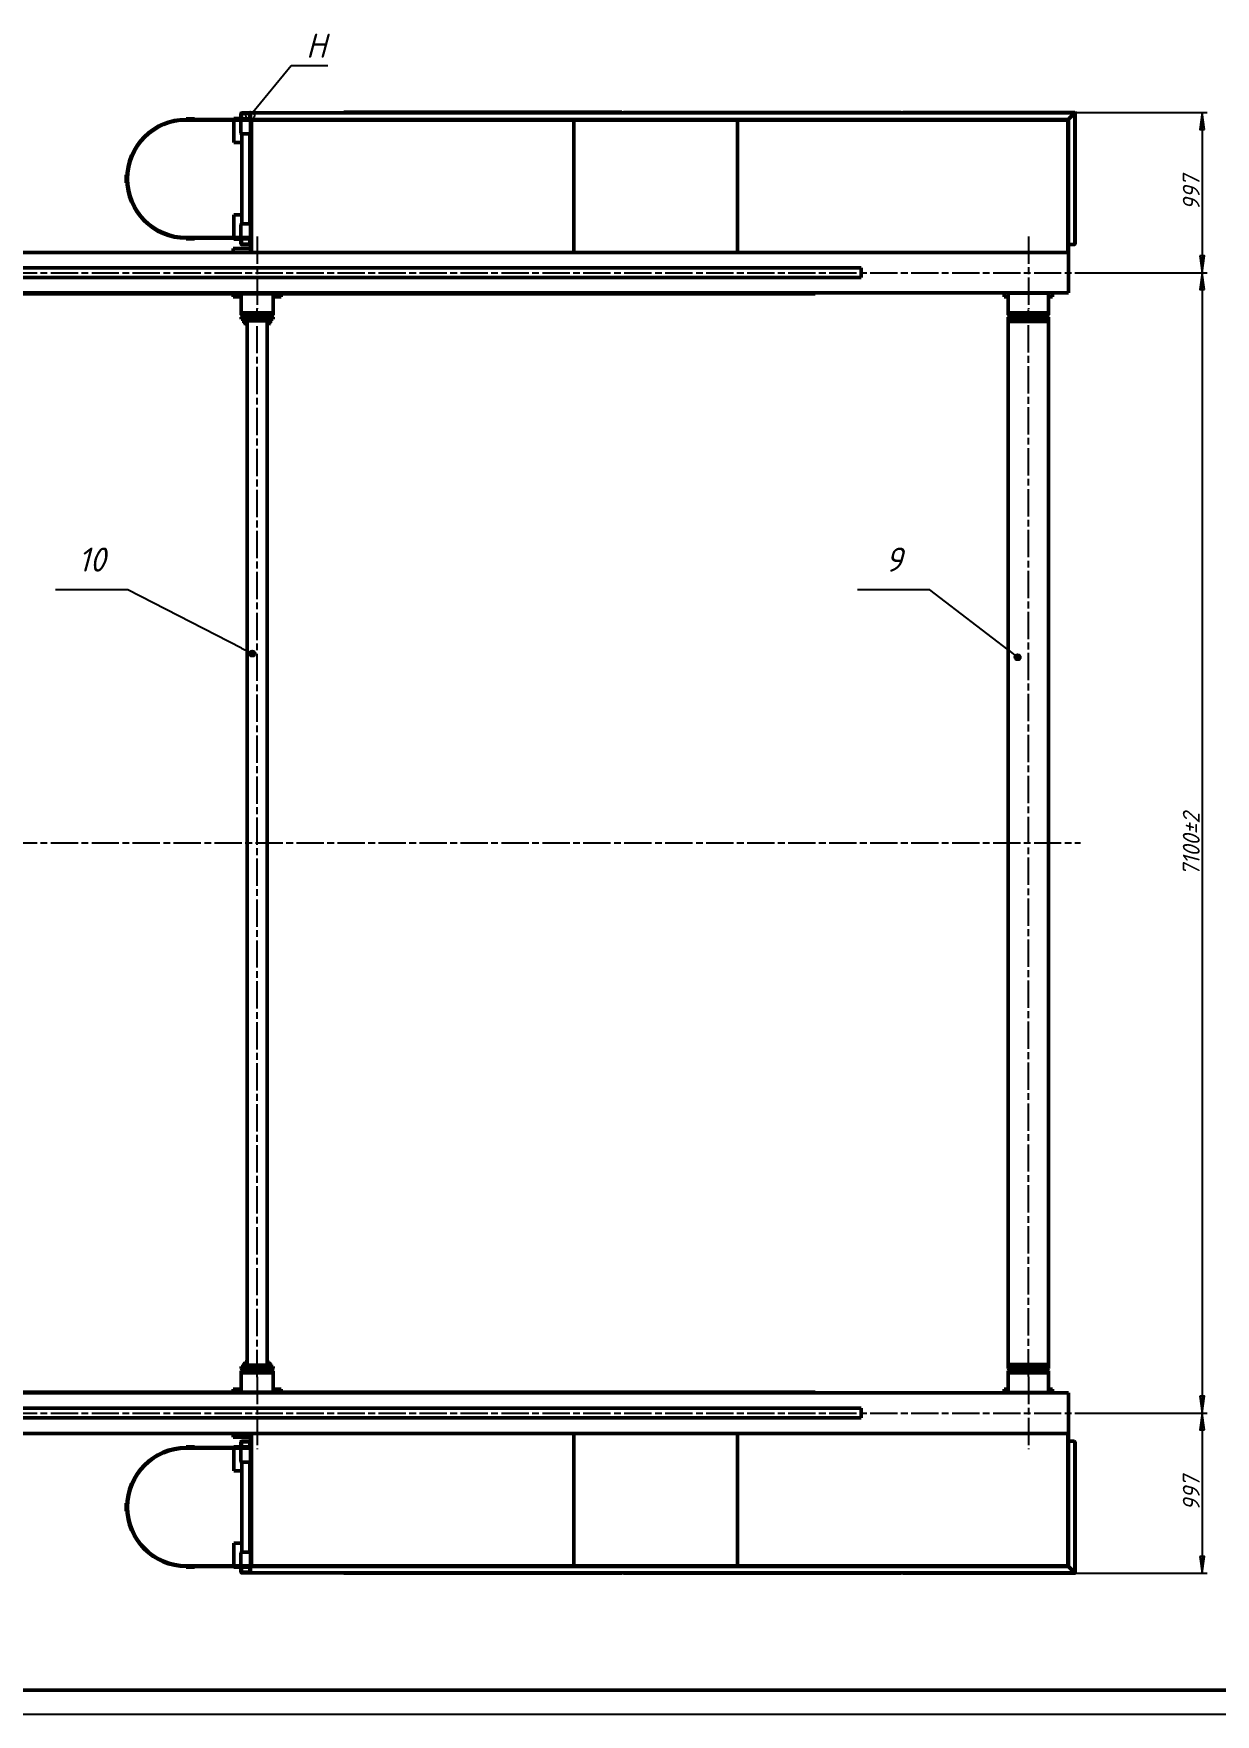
# Model space of a CAD drawing. Header units: millimetres. Extents: x 0 to 25230, y 0 to 17820.
# Drawn here: x 6308 to 13663, y 0 to 10465 of the extents above; entities that cross this region are included whole.
import ezdxf

# ---------------------------------------------------------------- set-up
doc = ezdxf.new("R2010")
doc.units = ezdxf.units.MM
doc.header["$LTSCALE"] = 30
doc.linetypes.add('CHAIN', pattern=[0.7087, 0.4724, -0.0591, 0.1181, -0.0591])
for name, color, linetype, lineweight in [('Видимый контур (ГОСТ)', 7, 'Continuous', 50), ('Граница выносного элемента (ГОСТ)', 7, 'Continuous', 25), ('Кромка (ГОСТ)', 7, 'Continuous', 50), ('Обозначение (ГОСТ)', 7, 'Continuous', 25), ('Осевая линия (ГОСТ)', 7, 'Continuous', 25), ('Размер (ГОСТ)', 7, 'Continuous', 25)]:
    doc.layers.add(name, color=color, linetype=linetype, lineweight=lineweight)
doc.styles.add('Обычный текст (ГОСТ)', font='GOST Common Italic.ttf')
doc.styles.add('Увеличенный текст (ГОСТ)', font='GOST Common Italic.ttf')
doc.dimstyles.new('Обычный (ГОСТ)', dxfattribs={"dimscale": 30, "dimtxt": 3.5, "dimasz": 3.5, "dimexe": 1, "dimexo": 0, "dimgap": 0.5, "dimtad": 1, "dimrnd": 1e-08, "dimtxsty": 'Обычный текст (ГОСТ)', "dimblk": 'Filled-1', "dimcen": 0.09, "dimdle": 15, "dimclrd": 256, "dimclre": 256, "dimclrt": 256, "dimazin": 2, "dimtfac": 0.714286, "dimtdec": 3, "dimtmove": 0, "dimatfit": 3, "dimfxl": 1, "dimtolj": 1, "dimlwd": 25, "dimlwe": 25, "dimarcsym": 0})

# ---------------------------------------------------------------- blocks, each defined once
blk = doc.blocks.new('Рамки ГОСТ_ граница 594x841')
at = {"layer": 'Кромка (ГОСТ)'}
blk.add_line((20, 5), (836, 5), dxfattribs=at)
at = {"layer": 'Кромка (ГОСТ)', "lineweight": 25}
blk.add_line((841, 0), (0, 0), dxfattribs=at)
blk = doc.blocks.new('Filled-1')
at = {"color": 0}
for p, q in [((0, 0), (-1, 0.143)), ((-1, 0.143), (-1, -0.143)), ((-1, 0), (0, 0)), ((-1, -0.143), (0, 0))]:
    blk.add_line(p, q, dxfattribs=at)
at = {"color": 0, "flags": 128}
blk.add_lwpolyline([(-1, -0.143), (0, 0), (-1, 0.143), (-1, -0.143)], dxfattribs=at)
at = {"color": 0}
blk.add_solid([(-1, -0.143), (0, 0), (-1, 0.143), (-1, -0.143)], dxfattribs=at)
blk = doc.blocks.new('*D120')
at = {"layer": 'Defpoints', "color": 0, "linetype": 'Continuous', "transparency": 16777216}
for p in [(12794, 8976), (12831, 1876), (13581, 1876)]:
    blk.add_point(p, dxfattribs=at)
at = {"layer": 'Размер (ГОСТ)', "linetype": 'Continuous', "lineweight": 25, "transparency": 16777216}
for p, q in [((12794, 8976), (13611, 8976)), ((13581, 8871), (13581, 1981)), ((12831, 1876), (13611, 1876))]:
    blk.add_line(p, q, dxfattribs=at)
at = {"layer": 'Размер (ГОСТ)', "linetype": 'Continuous', "lineweight": 25, "transparency": 16777216, "xscale": 105, "yscale": 105, "zscale": 105}
for p, rotation in [((13581, 8976), 90), ((13581, 1876), 270)]:
    blk.add_blockref('Filled-1', p, dxfattribs=dict(at, rotation=rotation))
at = {"layer": 'Размер (ГОСТ)', "linetype": 'Continuous', "lineweight": 25, "transparency": 16777216, "insert": (13460, 5220), "char_height": 105, "attachment_point": 1, "rotation": 90, "style": 'Обычный текст (ГОСТ)'}
blk.add_mtext('\\A1;\\fGOST Common|b0|i1;7100±2', dxfattribs=at)
blk = doc.blocks.new('Номера позиций14')
at = {"layer": 'Обозначение (ГОСТ)'}
h = blk.add_hatch(color=256, dxfattribs=at)
edge = h.paths.add_edge_path(flags=0)
edge.add_arc((414.39, 219.4), 0.625, 0, 360)
for p, q in [((396.21, 233.42), (381.21, 233.42)), ((412.41, 220.92), (396.21, 233.42)), ((412.41, 220.92), (413.89, 219.78))]:
    blk.add_line(p, q, dxfattribs=at)
blk.add_circle((414.39, 219.4), 0.625, dxfattribs=at)
at = {"layer": 'Обозначение (ГОСТ)', "insert": (388.71, 239.67), "char_height": 5, "attachment_point": 5, "style": 'Увеличенный текст (ГОСТ)'}
blk.add_mtext('9', dxfattribs=at)
blk = doc.blocks.new('Номера позиций15')
at = {"layer": 'Обозначение (ГОСТ)'}
h = blk.add_hatch(color=256, dxfattribs=at)
edge = h.paths.add_edge_path(flags=0)
edge.add_arc((255.63, 220.15), 0.625, 0, 360)
for p, q in [((229.81, 233.42), (214.81, 233.42)), ((253.41, 221.29), (229.81, 233.42)), ((253.41, 221.29), (255.08, 220.43))]:
    blk.add_line(p, q, dxfattribs=at)
blk.add_circle((255.63, 220.15), 0.625, dxfattribs=at)
at = {"layer": 'Обозначение (ГОСТ)', "insert": (222.31, 239.67), "char_height": 5, "attachment_point": 5, "style": 'Увеличенный текст (ГОСТ)'}
blk.add_mtext('10', dxfattribs=at)
blk = doc.blocks.new('2dDetail3')
at = {"layer": 'Граница выносного элемента (ГОСТ)'}
for p, q in [((255.74, 332.5), (263.69, 342.2)), ((263.69, 342.2), (271.29, 342.2))]:
    blk.add_line(p, q, dxfattribs=at)
blk.add_circle((255.19, 331.8), 0.887, dxfattribs=at)
at = {"layer": 'Граница выносного элемента (ГОСТ)', "insert": (266.76, 343.82), "char_height": 5, "attachment_point": 7, "style": 'Увеличенный текст (ГОСТ)'}
blk.add_mtext('Н', dxfattribs=at)
blk = doc.blocks.new('*D177')
at = {"layer": 'Defpoints', "color": 0, "linetype": 'Continuous', "transparency": 16777216}
for p in [(12787, 9973), (12794, 8976), (13581, 8976)]:
    blk.add_point(p, dxfattribs=at)
at = {"layer": 'Размер (ГОСТ)', "linetype": 'Continuous', "lineweight": 25, "transparency": 16777216}
for p, q in [((12787, 9973), (13611, 9973)), ((13581, 9868), (13581, 9081)), ((12794, 8976), (13611, 8976))]:
    blk.add_line(p, q, dxfattribs=at)
at = {"layer": 'Размер (ГОСТ)', "linetype": 'Continuous', "lineweight": 25, "transparency": 16777216, "xscale": 105, "yscale": 105, "zscale": 105}
for p, rotation in [((13581, 9973), 90), ((13581, 8976), 270)]:
    blk.add_blockref('Filled-1', p, dxfattribs=dict(at, rotation=rotation))
at = {"layer": 'Размер (ГОСТ)', "linetype": 'Continuous', "lineweight": 25, "transparency": 16777216, "insert": (13460, 9364), "char_height": 105, "attachment_point": 1, "rotation": 90, "style": 'Обычный текст (ГОСТ)'}
blk.add_mtext('\\A1;997', dxfattribs=at)
blk = doc.blocks.new('*D178')
at = {"layer": 'Defpoints', "color": 0, "linetype": 'Continuous', "transparency": 16777216}
for p in [(12831, 1876), (12787, 879), (13581, 879)]:
    blk.add_point(p, dxfattribs=at)
at = {"layer": 'Размер (ГОСТ)', "linetype": 'Continuous', "lineweight": 25, "transparency": 16777216}
for p, q in [((12831, 1876), (13611, 1876)), ((13581, 1771), (13581, 984)), ((12787, 879), (13611, 879))]:
    blk.add_line(p, q, dxfattribs=at)
at = {"layer": 'Размер (ГОСТ)', "linetype": 'Continuous', "lineweight": 25, "transparency": 16777216, "xscale": 105, "yscale": 105, "zscale": 105}
for p, rotation in [((13581, 1876), 90), ((13581, 879), 270)]:
    blk.add_blockref('Filled-1', p, dxfattribs=dict(at, rotation=rotation))
at = {"layer": 'Размер (ГОСТ)', "linetype": 'Continuous', "lineweight": 25, "transparency": 16777216, "insert": (13460, 1267), "char_height": 105, "attachment_point": 1, "rotation": 90, "style": 'Обычный текст (ГОСТ)'}
blk.add_mtext('\\A1;997', dxfattribs=at)

msp = doc.modelspace()

# ---------------------------------------------------------------- linework, layer by layer
at = {"layer": 'Видимый контур (ГОСТ)'}
for p, q in [((7598.018, 9935.291), (7598.018, 9966.291)), ((7601.018, 9966.291), (7601.018, 9935.291)), ((7602.018, 9965.792), (7603.018, 9966.792)), ((7602.018, 9965.792), (7602.018, 9935.792)), ((7602.518, 9970.791), (7653.518, 9970.791)), ((7653.518, 9967.791), (7602.518, 9967.791)), ((7653.018, 9966.792), (7603.018, 9966.792)), ((7653.018, 9966.792), (7654.018, 9965.792)), ((7654.018, 9935.792), (7654.018, 9965.792)), ((7655.018, 9935.291), (7655.018, 9966.291)), ((7658.018, 9970.791), (12789.018, 9970.791)), ((7658.018, 9966.291), (7658.018, 9970.791)), ((7658.018, 9966.291), (7658.018, 9935.291)), ((7658.018, 9966.291), (7658.018, 9935.291)), ((8238.018, 9974.791), (9968.018, 9974.791)), ((8238.018, 9972.791), (8238.018, 9974.791)), ((8238.018, 9972.791), (9968.018, 9972.791)), ((9968.018, 9972.791), (9968.018, 9974.791)), ((9978.018, 9972.791), (9978.018, 9970.791)), ((11708.018, 9972.791), (9978.018, 9972.791)), ((11708.018, 9972.791), (11708.018, 9970.791)), ((12787.018, 9972.791), (11718.018, 9972.791)), ((11718.018, 9970.791), (11718.018, 9972.791)), ((12753.518, 9935.291), (12784.518, 9966.291)), ((12784.518, 9966.291), (12753.518, 9935.291)), ((12789.018, 9970.791), (12784.518, 9966.291)), ((12784.518, 9966.291), (12789.018, 9970.791)), ((12789.018, 9155.291), (12789.018, 9970.791)), ((12791.018, 9155.791), (12791.018, 9968.791)), ((7258.018, 9934.792), (7308.018, 9934.792)), ((7258.018, 9930.792), (7258.018, 9934.792)), ((7308.018, 9934.792), (7258.018, 9934.792)), ((7258.018, 9930.792), (7658.018, 9930.792)), ((7258.018, 9930.792), (7308.018, 9930.792)), ((7258.018, 9926.792), (7658.018, 9926.792)), ((7308.018, 9930.792), (7308.018, 9934.792)), ((7553.018, 9930.792), (7553.018, 9935.791)), ((7553.018, 9935.791), (7598.018, 9935.791)), ((7553.018, 9785.791), (7553.018, 9926.792)), ((7598.018, 9935.291), (7598.018, 9930.792)), ((7598.018, 9926.792), (7598.018, 9845.291)), ((7603.018, 9934.792), (7602.018, 9935.792)), ((7602.518, 9933.791), (7653.518, 9933.791)), ((7653.518, 9930.791), (7602.518, 9930.791)), ((7653.518, 9840.791), (7602.518, 9840.791)), ((7653.518, 9840.791), (7602.518, 9840.791)), ((7603.018, 9934.792), (7653.018, 9934.792)), ((7603.018, 9280.791), (7603.018, 9840.791)), ((7654.018, 9935.792), (7653.018, 9934.792)), ((7653.018, 9280.791), (7653.018, 9840.791)), ((7658.018, 9930.792), (7658.018, 9935.291)), ((7658.018, 9930.792), (7658.018, 9926.792)), ((7658.018, 9930.791), (12749.018, 9930.791)), ((7658.018, 9845.291), (7658.018, 9926.792)), ((7663.018, 9848.791), (7658.018, 9848.791)), ((7663.018, 9847.291), (7658.018, 9847.291)), ((7658.018, 9276.291), (7658.018, 9845.291)), ((7663.018, 9926.791), (7663.018, 9101.791)), ((9669.518, 9926.791), (7663.018, 9926.791)), ((9669.518, 9101.791), (9669.518, 9926.791)), ((9670.518, 9848.791), (9669.518, 9848.791)), ((9670.518, 9847.291), (9669.518, 9847.291)), ((9670.518, 9926.791), (9670.518, 9101.791)), ((10687.518, 9926.791), (9670.518, 9926.791)), ((10687.518, 9101.791), (10687.518, 9926.791)), ((10688.518, 9848.791), (10687.518, 9848.791)), ((10688.518, 9847.291), (10687.518, 9847.291)), ((10688.518, 9926.791), (10688.518, 9101.791)), ((12744.018, 9926.791), (10688.518, 9926.791)), ((12744.018, 9101.791), (12744.018, 9926.791)), ((12749.018, 9848.791), (12744.018, 9848.791)), ((12749.018, 9847.291), (12744.018, 9847.291)), ((12753.518, 9935.291), (12749.018, 9930.791)), ((12749.018, 9930.791), (12753.518, 9935.291)), ((12749.018, 9155.291), (12749.018, 9930.791)), ((7603.018, 9785.791), (7553.018, 9785.791)), ((7658.018, 9785.791), (7653.018, 9785.791)), ((6884.018, 9585.791), (6884.018, 9535.791)), ((6884.018, 9585.791), (6888.018, 9585.791)), ((6884.018, 9535.791), (6888.018, 9535.791)), ((6888.018, 9585.791), (6888.018, 9535.791)), ((7553.018, 9194.792), (7553.018, 9335.791)), ((7553.018, 9335.791), (7603.018, 9335.791)), ((7653.018, 9335.791), (7658.018, 9335.791)), ((7598.018, 9194.792), (7598.018, 9276.291)), ((7653.518, 9280.791), (7602.518, 9280.791)), ((7602.518, 9280.791), (7653.518, 9280.791)), ((7658.018, 9194.792), (7658.018, 9276.291)), ((7658.018, 9194.792), (7258.018, 9194.792)), ((7658.018, 9190.792), (7258.018, 9190.792)), ((7258.018, 9190.792), (7308.018, 9190.792)), ((7258.018, 9186.792), (7258.018, 9190.792)), ((7258.018, 9186.792), (7308.018, 9186.792)), ((7308.018, 9186.792), (7308.018, 9190.792)), ((7549.018, 9125.791), (7549.018, 9101.791)), ((7658.018, 9125.791), (7549.018, 9125.791)), ((7553.018, 9185.791), (7553.018, 9190.792)), ((7598.018, 9185.791), (7553.018, 9185.791)), ((7598.018, 9186.292), (7598.018, 9190.792)), ((7598.018, 9155.292), (7598.018, 9186.292)), ((7601.018, 9186.292), (7601.018, 9155.292)), ((7602.018, 9185.792), (7603.018, 9186.792)), ((7602.018, 9185.792), (7602.018, 9155.792)), ((7603.018, 9154.792), (7602.018, 9155.792)), ((7602.518, 9190.792), (7653.518, 9190.792)), ((7653.518, 9187.792), (7602.518, 9187.792)), ((7602.518, 9153.792), (7653.518, 9153.792)), ((7653.518, 9150.792), (7602.518, 9150.792)), ((7653.018, 9186.792), (7603.018, 9186.792)), ((7603.018, 9154.792), (7653.018, 9154.792)), ((7653.018, 9186.792), (7654.018, 9185.792)), ((7654.018, 9155.792), (7653.018, 9154.792)), ((7654.018, 9155.792), (7654.018, 9185.792)), ((7655.018, 9155.292), (7655.018, 9186.292)), ((7658.018, 9190.792), (7658.018, 9194.792)), ((7658.018, 9186.292), (7658.018, 9190.792)), ((7658.018, 9186.292), (7658.018, 9155.292)), ((7658.018, 9101.791), (7658.018, 9155.292)), ((12749.018, 9101.791), (12749.018, 9155.291)), ((12784.518, 9150.791), (12753.518, 9150.791)), ((12784.518, 9150.791), (12753.518, 9150.791)), ((12789.018, 9155.791), (12791.018, 9155.791)), ((1899.018, 9101.791), (12749.018, 9101.791)), ((1899.018, 9005.791), (11459.018, 9005.791)), ((11459.018, 9005.791), (11459.018, 8945.791)), ((12749.018, 9101.791), (12749.018, 8849.791)), ((1899.018, 8945.791), (11459.018, 8945.791)), ((1899.018, 8849.791), (12749.018, 8849.791)), ((4331.018, 8844.791), (11171.018, 8844.791)), ((7549.018, 8844.791), (7549.018, 8825.791)), ((7549.018, 8825.791), (7599.018, 8825.791)), ((7599.018, 8725.791), (7599.018, 8844.791)), ((7799.018, 8725.791), (7799.018, 8844.791)), ((7799.018, 8825.791), (7849.018, 8825.791)), ((7849.018, 8825.791), (7849.018, 8844.791)), ((11171.018, 8844.791), (11171.018, 8849.791)), ((12349.018, 8849.791), (12349.018, 8825.791)), ((12349.018, 8825.791), (12373.018, 8825.791)), ((12625.018, 8847.791), (12373.018, 8847.791)), ((12373.018, 8725.791), (12373.018, 8847.791)), ((12404.018, 8849.791), (12402.018, 8847.791)), ((12485.264, 8847.791), (12485.264, 8849.791)), ((12512.772, 8849.791), (12512.772, 8847.791)), ((12594.018, 8849.791), (12596.018, 8847.791)), ((12625.018, 8725.791), (12625.018, 8847.791)), ((12625.018, 8825.791), (12649.018, 8825.791)), ((12649.018, 8825.791), (12649.018, 8849.791)), ((7599.018, 8712.791), (7599.018, 8725.791)), ((7599.018, 8725.791), (7799.018, 8725.791)), ((7799.018, 8712.791), (7599.018, 8712.791)), ((7599.018, 8712.791), (7606.018, 8705.791)), ((7606.018, 8705.791), (7599.018, 8698.791)), ((7599.018, 8698.791), (7799.018, 8698.791)), ((7599.018, 8698.791), (7599.018, 8685.791)), ((7799.018, 8685.791), (7599.018, 8685.791)), ((7606.018, 8705.791), (7792.018, 8705.791)), ((7792.018, 8705.791), (7606.018, 8705.791)), ((7618.768, 8680.791), (7618.768, 8685.791)), ((7631.198, 8685.791), (7633.018, 8680.791)), ((7635.018, 8680.791), (7633.198, 8685.791)), ((7636.018, 8685.791), (7636.018, 8677.4)), ((7762.018, 8677.4), (7762.018, 8685.791)), ((7765.018, 8680.791), (7763.198, 8685.791)), ((7779.268, 8680.791), (7779.268, 8685.791)), ((7792.018, 8705.791), (7799.018, 8712.791)), ((7799.018, 8698.791), (7792.018, 8705.791)), ((7799.018, 8712.791), (7799.018, 8725.791)), ((7799.018, 8698.791), (7799.018, 8685.791)), ((12373.018, 8725.791), (12625.018, 8725.791)), ((12373.018, 8725.791), (12625.018, 8725.791)), ((12373.018, 8712.791), (12373.018, 8725.791)), ((12380.018, 8705.791), (12373.018, 8712.791)), ((12625.018, 8712.791), (12373.018, 8712.791)), ((12380.018, 8705.791), (12373.018, 8698.791)), ((12373.018, 8698.791), (12625.018, 8698.791)), ((12373.018, 8698.791), (12373.018, 8685.791)), ((12625.018, 8685.791), (12373.018, 8685.791)), ((12373.018, 8685.791), (12373.018, 8672.366)), ((12618.018, 8705.791), (12380.018, 8705.791)), ((12380.018, 8705.791), (12618.018, 8705.791)), ((12618.018, 8705.791), (12625.018, 8712.791)), ((12625.018, 8698.791), (12618.018, 8705.791)), ((12625.018, 8712.791), (12625.018, 8725.791)), ((12625.018, 8698.791), (12625.018, 8685.791)), ((12625.018, 8672.366), (12625.018, 8685.791)), ((7620.518, 8678.791), (7616.698, 8676.585)), ((7616.698, 8664.997), (7616.698, 8676.585)), ((7620.518, 8662.791), (7616.698, 8664.997)), ((7618.768, 8680.791), (7633.018, 8680.791)), ((7636.018, 8678.791), (7620.518, 8678.791)), ((7620.518, 8662.791), (7636.018, 8662.791)), ((7624.018, 8680.791), (7624.018, 8678.791)), ((7624.018, 8662.791), (7624.018, 8657.458)), ((7624.018, 8657.458), (7636.018, 8657.458)), ((7625.685, 8655.791), (7624.018, 8657.458)), ((7625.358, 8664.997), (7625.358, 8676.585)), ((7636.018, 8655.791), (7625.685, 8655.791)), ((7635.018, 8680.791), (7636.018, 8680.791)), ((7636.018, 8677.4), (7762.018, 8677.4)), ((7636.018, 2174.182), (7636.018, 8677.4)), ((7762.018, 8683.539), (7763.018, 8680.791)), ((7762.018, 8680.791), (7763.018, 8680.791)), ((7777.518, 8678.791), (7762.018, 8678.791)), ((7762.018, 2174.182), (7762.018, 8677.4)), ((7762.018, 8662.791), (7777.518, 8662.791)), ((7762.018, 8657.458), (7774.018, 8657.458)), ((7772.351, 8655.791), (7762.018, 8655.791)), ((7765.018, 8680.791), (7779.268, 8680.791)), ((7772.351, 8655.791), (7774.018, 8657.458)), ((7772.678, 8664.997), (7772.678, 8676.585)), ((7774.018, 8680.791), (7774.018, 8678.791)), ((7774.018, 8662.791), (7774.018, 8657.458)), ((7777.518, 8678.791), (7781.339, 8676.585)), ((7777.518, 8662.791), (7781.339, 8664.997)), ((7781.339, 8664.997), (7781.339, 8676.585)), ((12373.018, 8672.366), (12625.018, 8672.366)), ((12373.018, 2179.217), (12373.018, 8672.366)), ((12625.018, 2179.217), (12625.018, 8672.366)), ((7599.018, 2165.791), (7799.018, 2165.791)), ((7599.018, 2152.791), (7599.018, 2165.791)), ((7606.018, 2145.791), (7599.018, 2152.791)), ((7799.018, 2152.791), (7599.018, 2152.791)), ((7606.018, 2145.791), (7599.018, 2138.791)), ((7599.018, 2138.791), (7799.018, 2138.791)), ((7599.018, 2138.791), (7599.018, 2125.791)), ((7599.018, 2125.791), (7599.018, 2006.791)), ((7799.018, 2125.791), (7599.018, 2125.791)), ((7792.018, 2145.791), (7606.018, 2145.791)), ((7606.018, 2145.791), (7792.018, 2145.791)), ((7620.518, 2186.791), (7616.698, 2184.585)), ((7616.698, 2184.585), (7616.698, 2172.997)), ((7620.518, 2170.791), (7616.698, 2172.997)), ((7618.768, 2170.791), (7631.198, 2170.791)), ((7618.768, 2165.791), (7618.768, 2170.791)), ((7636.018, 2186.791), (7620.518, 2186.791)), ((7625.685, 2195.791), (7624.018, 2194.124)), ((7636.018, 2194.124), (7624.018, 2194.124)), ((7624.018, 2186.791), (7624.018, 2194.124)), ((7625.358, 2184.585), (7625.358, 2172.997)), ((7625.685, 2195.791), (7636.018, 2195.791)), ((7631.198, 2170.791), (7633.018, 2165.791)), ((7631.198, 2170.791), (7633.198, 2170.791)), ((7635.018, 2165.791), (7633.198, 2170.791)), ((7633.198, 2170.791), (7636.018, 2170.791)), ((7762.018, 2174.182), (7636.018, 2174.182)), ((7636.018, 2174.182), (7636.018, 2165.791)), ((7762.018, 2195.791), (7772.351, 2195.791)), ((7774.018, 2194.124), (7762.018, 2194.124)), ((7777.518, 2186.791), (7762.018, 2186.791)), ((7762.018, 2165.791), (7762.018, 2174.182)), ((7762.018, 2170.791), (7763.198, 2170.791)), ((7762.018, 2168.539), (7763.018, 2165.791)), ((7765.018, 2165.791), (7763.198, 2170.791)), ((7763.198, 2170.791), (7779.268, 2170.791)), ((7772.351, 2195.791), (7774.018, 2194.124)), ((7772.678, 2184.585), (7772.678, 2172.997)), ((7774.018, 2186.791), (7774.018, 2194.124)), ((7777.518, 2186.791), (7781.339, 2184.585)), ((7777.518, 2170.791), (7781.339, 2172.997)), ((7779.268, 2165.791), (7779.268, 2170.791)), ((7781.339, 2184.585), (7781.339, 2172.997)), ((7792.018, 2145.791), (7799.018, 2152.791)), ((7799.018, 2138.791), (7792.018, 2145.791)), ((7799.018, 2152.791), (7799.018, 2165.791)), ((7799.018, 2138.791), (7799.018, 2125.791)), ((7799.018, 2125.791), (7799.018, 2006.791)), ((12625.018, 2179.217), (12373.018, 2179.217)), ((12373.018, 2179.217), (12373.018, 2165.791)), ((12373.018, 2152.791), (12373.018, 2165.791)), ((12373.018, 2165.791), (12625.018, 2165.791)), ((12625.018, 2152.791), (12373.018, 2152.791)), ((12373.018, 2152.791), (12380.018, 2145.791)), ((12380.018, 2145.791), (12373.018, 2138.791)), ((12373.018, 2138.791), (12625.018, 2138.791)), ((12373.018, 2138.791), (12373.018, 2125.791)), ((12625.018, 2125.791), (12373.018, 2125.791)), ((12373.018, 2125.791), (12373.018, 2003.791)), ((12625.018, 2125.791), (12373.018, 2125.791)), ((12380.018, 2145.791), (12618.018, 2145.791)), ((12618.018, 2145.791), (12380.018, 2145.791)), ((12618.018, 2145.791), (12625.018, 2152.791)), ((12618.018, 2145.791), (12625.018, 2138.791)), ((12625.018, 2165.791), (12625.018, 2179.217)), ((12625.018, 2152.791), (12625.018, 2165.791)), ((12625.018, 2138.791), (12625.018, 2125.791)), ((12625.018, 2125.791), (12625.018, 2003.791)), ((1899.018, 2001.791), (12749.018, 2001.791)), ((11171.018, 2006.791), (4331.018, 2006.791)), ((7549.018, 2025.791), (7549.018, 2006.791)), ((7599.018, 2025.791), (7549.018, 2025.791)), ((7849.018, 2025.791), (7799.018, 2025.791)), ((7849.018, 2006.791), (7849.018, 2025.791)), ((11171.018, 2001.791), (11171.018, 2006.791)), ((12349.018, 2025.791), (12349.018, 2001.791)), ((12373.018, 2025.791), (12349.018, 2025.791)), ((12373.018, 2003.791), (12625.018, 2003.791)), ((12485.264, 2001.791), (12485.264, 2003.791)), ((12512.772, 2003.791), (12512.772, 2001.791)), ((12649.018, 2025.791), (12625.018, 2025.791)), ((12649.018, 2001.791), (12649.018, 2025.791)), ((12749.018, 2001.791), (12749.018, 1749.791)), ((1899.018, 1905.791), (11459.018, 1905.791)), ((11459.018, 1905.791), (11459.018, 1845.791)), ((1899.018, 1845.791), (11459.018, 1845.791)), ((1899.018, 1749.791), (12749.018, 1749.791)), ((7549.018, 1749.791), (7549.018, 1725.791)), ((7549.018, 1725.791), (7658.018, 1725.791)), ((7598.018, 1665.291), (7598.018, 1696.291)), ((7601.018, 1696.291), (7601.018, 1665.291)), ((7602.018, 1695.792), (7603.018, 1696.792)), ((7602.018, 1695.792), (7602.018, 1665.792)), ((7602.518, 1700.791), (7653.518, 1700.791)), ((7653.518, 1697.791), (7602.518, 1697.791)), ((7653.018, 1696.792), (7603.018, 1696.792)), ((7653.018, 1696.792), (7654.018, 1695.792)), ((7654.018, 1665.792), (7654.018, 1695.792)), ((7655.018, 1665.291), (7655.018, 1696.291)), ((7658.018, 1749.791), (7658.018, 1696.291)), ((7658.018, 1696.291), (7658.018, 1665.291)), ((7663.018, 1749.791), (7663.018, 924.791)), ((9669.518, 924.791), (9669.518, 1749.791)), ((9670.518, 1749.791), (9670.518, 924.791)), ((10687.518, 924.791), (10687.518, 1749.791)), ((10688.518, 1749.791), (10688.518, 924.791)), ((12744.018, 924.791), (12744.018, 1749.791)), ((12749.018, 1749.791), (12749.018, 1696.291)), ((12749.018, 1696.291), (12749.018, 920.791)), ((12753.518, 1700.791), (12784.518, 1700.791)), ((12753.518, 1700.791), (12784.518, 1700.791)), ((12789.018, 1696.291), (12789.018, 880.791)), ((12789.018, 1695.791), (12791.018, 1695.791)), ((12791.018, 882.791), (12791.018, 1695.791)), ((7258.018, 1664.792), (7308.018, 1664.792)), ((7258.018, 1660.792), (7258.018, 1664.792)), ((7308.018, 1664.792), (7258.018, 1664.792)), ((7258.018, 1660.792), (7658.018, 1660.792)), ((7258.018, 1660.792), (7308.018, 1660.792)), ((7258.018, 1656.792), (7658.018, 1656.792)), ((7308.018, 1660.792), (7308.018, 1664.792)), ((7553.018, 1660.792), (7553.018, 1665.791)), ((7553.018, 1665.791), (7598.018, 1665.791)), ((7553.018, 1515.791), (7553.018, 1656.792)), ((7598.018, 1665.291), (7598.018, 1660.792)), ((7598.018, 1656.792), (7598.018, 1575.291)), ((7603.018, 1664.792), (7602.018, 1665.792)), ((7602.518, 1663.791), (7653.518, 1663.791)), ((7653.518, 1660.791), (7602.518, 1660.791)), ((7653.518, 1570.791), (7602.518, 1570.791)), ((7653.518, 1570.791), (7602.518, 1570.791)), ((7603.018, 1664.792), (7653.018, 1664.792)), ((7603.018, 1010.791), (7603.018, 1570.791)), ((7654.018, 1665.792), (7653.018, 1664.792)), ((7653.018, 1010.791), (7653.018, 1570.791)), ((7658.018, 1660.792), (7658.018, 1665.291)), ((7658.018, 1660.792), (7658.018, 1656.792)), ((7658.018, 1575.291), (7658.018, 1656.792)), ((7658.018, 1575.291), (7658.018, 1006.291)), ((7603.018, 1515.791), (7553.018, 1515.791)), ((7658.018, 1515.791), (7653.018, 1515.791)), ((6884.018, 1315.791), (6884.018, 1265.791)), ((6884.018, 1315.791), (6888.018, 1315.791)), ((6884.018, 1265.791), (6888.018, 1265.791)), ((6888.018, 1315.791), (6888.018, 1265.791)), ((7553.018, 924.792), (7553.018, 1065.791)), ((7553.018, 1065.791), (7603.018, 1065.791)), ((7653.018, 1065.791), (7658.018, 1065.791)), ((7598.018, 924.792), (7598.018, 1006.291)), ((7653.518, 1010.791), (7602.518, 1010.791)), ((7602.518, 1010.791), (7653.518, 1010.791)), ((7658.018, 924.792), (7658.018, 1006.291)), ((7658.018, 1004.291), (7663.018, 1004.291)), ((7658.018, 1002.791), (7663.018, 1002.791)), ((9669.518, 1004.291), (9670.518, 1004.291)), ((9669.518, 1002.791), (9670.518, 1002.791)), ((10687.518, 1004.291), (10688.518, 1004.291)), ((10687.518, 1002.791), (10688.518, 1002.791)), ((12744.018, 1004.291), (12749.018, 1004.291)), ((12744.018, 1002.791), (12749.018, 1002.791)), ((7658.018, 924.792), (7258.018, 924.792)), ((7658.018, 920.792), (7258.018, 920.792)), ((7258.018, 920.792), (7308.018, 920.792)), ((7258.018, 916.792), (7258.018, 920.792)), ((7258.018, 916.792), (7308.018, 916.792)), ((7308.018, 916.792), (7308.018, 920.792)), ((7553.018, 915.791), (7553.018, 920.792)), ((7598.018, 915.791), (7553.018, 915.791)), ((7598.018, 916.292), (7598.018, 920.792)), ((7598.018, 885.292), (7598.018, 916.292)), ((7601.018, 916.292), (7601.018, 885.292)), ((7602.018, 915.792), (7603.018, 916.792)), ((7602.018, 915.792), (7602.018, 885.792)), ((7603.018, 884.792), (7602.018, 885.792)), ((7602.518, 920.792), (7653.518, 920.792)), ((7653.518, 917.792), (7602.518, 917.792)), ((7602.518, 883.792), (7653.518, 883.792)), ((7653.518, 880.792), (7602.518, 880.792)), ((7653.018, 916.792), (7603.018, 916.792)), ((7603.018, 884.792), (7653.018, 884.792)), ((7653.018, 916.792), (7654.018, 915.792)), ((7654.018, 885.792), (7653.018, 884.792)), ((7654.018, 885.792), (7654.018, 915.792)), ((7655.018, 885.292), (7655.018, 916.292)), ((7658.018, 920.792), (7658.018, 924.792)), ((7658.018, 920.791), (7658.018, 920.792)), ((7658.018, 920.791), (12749.018, 920.791)), ((7658.018, 916.292), (7658.018, 920.791)), ((7658.018, 916.292), (7658.018, 885.292)), ((7658.018, 916.291), (7658.018, 885.291)), ((7658.018, 880.791), (7658.018, 885.291)), ((7658.018, 880.791), (12789.018, 880.791)), ((7663.018, 924.791), (9669.518, 924.791)), ((8238.018, 880.791), (8238.018, 878.791)), ((9968.018, 878.791), (8238.018, 878.791)), ((9670.518, 924.791), (10687.518, 924.791)), ((9968.018, 880.791), (9968.018, 878.791)), ((9978.018, 880.791), (9978.018, 878.791)), ((11708.018, 878.791), (9978.018, 878.791)), ((10688.518, 924.791), (12744.018, 924.791)), ((11708.018, 880.791), (11708.018, 878.791)), ((11718.018, 880.791), (11718.018, 878.791)), ((11718.018, 878.791), (12787.018, 878.791)), ((12749.018, 920.791), (12753.518, 916.291)), ((12753.518, 916.291), (12749.018, 920.791)), ((12784.518, 885.291), (12753.518, 916.291)), ((12753.518, 916.291), (12784.518, 885.291)), ((12784.518, 885.291), (12789.018, 880.791)), ((12789.018, 880.791), (12784.518, 885.291))]:
    msp.add_line(p, q, dxfattribs=at)
for centre, radius, start, end in [((7602.518, 9966.291), 4.5, 90, 180), ((7602.518, 9966.291), 1.5, 90, 180), ((7653.518, 9966.291), 4.5, 0, 90), ((7653.518, 9966.291), 1.5, 0, 90), ((12787.018, 9968.791), 4, 0, 90), ((7258.018, 9560.792), 370, 90, 270), ((7258.018, 9560.792), 366, 90, 270), ((7602.518, 9935.291), 4.5, 180, 270), ((7602.518, 9845.291), 4.5, 180, 269.4294479), ((7602.518, 9845.291), 4.5, 180, 269.4313198), ((7602.518, 9935.291), 1.5, 180, 270), ((7602.518, 9845.291), 4.5, 269.4313198, 270), ((7653.518, 9935.291), 4.5, 270, 0), ((7653.518, 9935.291), 1.5, 270, 0), ((7653.518, 9845.291), 4.5, 270, 270.5686802), ((7653.518, 9845.291), 4.5, 270.5705521, 0), ((7653.518, 9845.291), 4.5, 270.5686802, 0), ((7602.518, 9276.291), 4.5, 90, 180), ((7602.518, 9276.291), 4.5, 90, 180), ((7653.518, 9276.291), 4.5, 0, 90), ((7653.518, 9276.291), 4.5, 0, 90), ((7602.518, 9186.292), 4.5, 90, 180), ((7602.518, 9155.292), 4.5, 180, 270), ((7602.518, 9186.292), 1.5, 90, 180), ((7602.518, 9155.292), 1.5, 180, 270), ((7653.518, 9186.292), 4.5, 0, 90), ((7653.518, 9186.292), 1.5, 0, 90), ((7653.518, 9155.292), 4.5, 270, 0), ((7653.518, 9155.292), 1.5, 270, 0), ((12753.518, 9155.291), 4.5, 180, 270), ((12753.518, 9155.291), 4.5, 180, 270), ((12784.518, 9155.291), 4.5, 270, 0), ((12784.518, 9155.291), 4.5, 270, 0), ((7602.518, 1696.291), 4.5, 90, 180), ((7602.518, 1696.291), 1.5, 90, 180), ((7653.518, 1696.291), 4.5, 0, 90), ((7653.518, 1696.291), 1.5, 0, 90), ((12753.518, 1696.291), 4.5, 90, 180), ((12753.518, 1696.291), 4.5, 90, 180), ((12784.518, 1696.291), 4.5, 0, 90), ((12784.518, 1696.291), 4.5, 0, 90), ((7258.018, 1290.792), 370, 90, 270), ((7258.018, 1290.792), 366, 90, 270), ((7602.518, 1665.291), 4.5, 180, 270), ((7602.518, 1575.291), 4.5, 180, 269.4294479), ((7602.518, 1575.291), 4.5, 180, 269.4313198), ((7602.518, 1665.291), 1.5, 180, 270), ((7602.518, 1575.291), 4.5, 269.4313198, 270), ((7653.518, 1665.291), 4.5, 270, 0), ((7653.518, 1665.291), 1.5, 270, 0), ((7653.518, 1575.291), 4.5, 270, 270.5686802), ((7653.518, 1575.291), 4.5, 270.5705521, 0), ((7653.518, 1575.291), 4.5, 270.5686802, 0), ((7602.518, 1006.291), 4.5, 90, 180), ((7602.518, 1006.291), 4.5, 90, 180), ((7653.518, 1006.291), 4.5, 0, 90), ((7653.518, 1006.291), 4.5, 0, 90), ((7602.518, 916.292), 4.5, 90, 180), ((7602.518, 885.292), 4.5, 180, 270), ((7602.518, 916.292), 1.5, 90, 180), ((7602.518, 885.292), 1.5, 180, 270), ((7653.518, 916.292), 4.5, 0, 90), ((7653.518, 916.292), 1.5, 0, 90), ((7653.518, 885.292), 4.5, 270, 0), ((7653.518, 885.292), 1.5, 270, 0), ((12787.018, 882.791), 4, 270, 0)]:
    msp.add_arc(centre, radius, start, end, dxfattribs=at)
for centre, start_param, end_param in [((7602.518, 9844.927), 1.560838314, 1.570796327), ((7653.518, 9844.927), 1.570796327, 1.58075434), ((7602.518, 1574.927), 1.560838314, 1.570796327), ((7653.518, 1574.927), 1.570796327, 1.58075434)]:
    msp.add_ellipse(centre, major_axis=(-4.5, 0), ratio=0.919143305, start_param=start_param, end_param=end_param, dxfattribs=at)
for points, weights in [([(7625.358, 8676.585), (7621.028, 8679.085), (7616.698, 8676.585)], [1, 1.15470053838, 1]), ([(7616.698, 8664.997), (7621.028, 8662.497), (7625.358, 8664.997)], [1, 1.15470053838, 1]), ([(7636.018, 8677.848), (7631.047, 8678.228), (7625.358, 8676.585)], [1.07260414065, 1.09651049674, 1]), ([(7625.358, 8664.997), (7631.047, 8663.354), (7636.018, 8663.734)], [1, 1.09651049674, 1.07260414065]), ([(7772.678, 8676.585), (7766.989, 8678.228), (7762.018, 8677.848)], [1, 1.09651049674, 1.07260414065]), ([(7762.018, 8663.734), (7766.989, 8663.354), (7772.678, 8664.997)], [1.07260414065, 1.09651049674, 1]), ([(7781.339, 8676.585), (7777.008, 8679.085), (7772.678, 8676.585)], [1, 1.15470053838, 1]), ([(7772.678, 8664.997), (7777.008, 8662.497), (7781.339, 8664.997)], [1, 1.15470053838, 1]), ([(7625.358, 2184.585), (7621.028, 2187.085), (7616.698, 2184.585)], [1, 1.15470053838, 1]), ([(7616.698, 2172.997), (7621.028, 2170.497), (7625.358, 2172.997)], [1, 1.15470053838, 1]), ([(7636.018, 2185.848), (7631.047, 2186.228), (7625.358, 2184.585)], [1.07260414065, 1.09651049674, 1]), ([(7625.358, 2172.997), (7631.047, 2171.354), (7636.018, 2171.734)], [1, 1.09651049674, 1.07260414065]), ([(7772.678, 2184.585), (7766.989, 2186.228), (7762.018, 2185.848)], [1, 1.09651049674, 1.07260414065]), ([(7762.018, 2171.734), (7766.989, 2171.354), (7772.678, 2172.997)], [1.07260414065, 1.09651049674, 1]), ([(7781.339, 2184.585), (7777.008, 2187.085), (7772.678, 2184.585)], [1, 1.15470053838, 1]), ([(7772.678, 2172.997), (7777.008, 2170.497), (7781.339, 2172.997)], [1, 1.15470053838, 1])]:
    msp.add_rational_spline(points, weights, degree=2, dxfattribs=at)
at = {"layer": 'Осевая линия (ГОСТ)', "linetype": 'CHAIN', "ltscale": 11.993792}
for p, q in [((7699.018, 9200.791), (7699.018, 8750.791)), ((12499.018, 9200.791), (12499.018, 8750.791)), ((1824.018, 8975.791), (12793.841, 8975.791)), ((7699.018, 2099.182), (7699.018, 8752.4)), ((12499.018, 2104.217), (12499.018, 8747.366)), ((1824.018, 5425.791), (12824.018, 5425.791)), ((7699.018, 2100.791), (7699.018, 1650.791)), ((12499.018, 2100.791), (12499.018, 1650.791)), ((1824.018, 1875.791), (12831.227, 1875.791))]:
    msp.add_line(p, q, dxfattribs=at)

# ---------------------------------------------------------------- block references
at = {"xscale": 30, "yscale": 30, "zscale": 30}
msp.add_blockref('Рамки ГОСТ_ граница 594x841', (0, 0), dxfattribs=at)
at = {"layer": 'Граница выносного элемента (ГОСТ)', "xscale": 30, "yscale": 30, "zscale": 30}
msp.add_blockref('2dDetail3', (0, 0), dxfattribs=at)
at = {"layer": 'Обозначение (ГОСТ)', "xscale": 30, "yscale": 30, "zscale": 30}
for name in ['Номера позиций15', 'Номера позиций14']:
    msp.add_blockref(name, (0, 0), dxfattribs=at)

# ---------------------------------------------------------------- dimensions: what is measured, and where the dimension line sits
at = {"layer": 'Размер (ГОСТ)', "linetype": 'Continuous', "lineweight": 25}
for base, p1, p2, angle, picture, middle in [((13581.227, 8975.791), (12787.018, 9972.791), (12793.841, 8975.791), 90, '*D177', (13581.227, 9474.291)), ((13581.227, 878.791), (12831.227, 1875.791), (12787.018, 878.791), 270, '*D178', (13581.227, 1377.291))]:
    dim = msp.add_linear_dim(base=base, p1=p1, p2=p2, angle=angle, dimstyle='Обычный (ГОСТ)', override={"dimgap": 0.5, "dimdec": 2, "dimtol": 0, "dimlim": 0, "dimtp": 0, "dimtm": 0, "dimtdec": 3, "dimtofl": 0, "dimatfit": 1}, dxfattribs=at)
    dim.commit()
    dim.dimension.update_dxf_attribs({"geometry": picture, "text_midpoint": middle, "dimtype": 160})
dim = msp.add_linear_dim(base=(13581.227, 1875.791), p1=(12793.841, 8975.791), p2=(12831.227, 1875.791), angle=270, text='\\fGOST Common|b0|i1;<>±2', dimstyle='Обычный (ГОСТ)', override={"dimgap": 0.5, "dimdec": 2, "dimtol": 0, "dimlim": 0, "dimtp": 0, "dimtm": 0, "dimtdec": 3, "dimtofl": 0, "dimatfit": 1}, dxfattribs=at)
dim.commit()
dim.dimension.update_dxf_attribs({"geometry": '*D120', "text_midpoint": (13581.227, 5425.791), "dimtype": 160})

doc.saveas('drawing.dxf')
